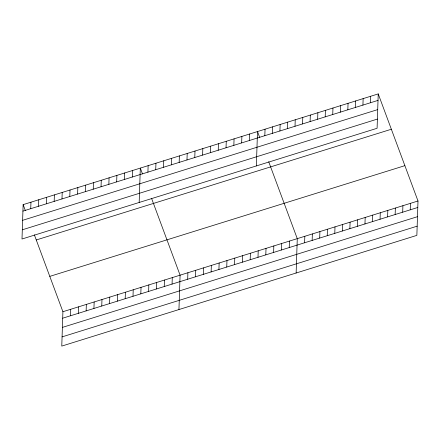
<?xml version="1.0" encoding="UTF-8"?>
<svg xmlns="http://www.w3.org/2000/svg" width="440" height="440" viewBox="0 0 440 440"><rect width="100%" height="100%" fill="white"/><g stroke="black" fill="none" stroke-linecap="round" stroke-linejoin="round"><path stroke-width="0.66" d="M23.139 204.633L22 239.008L377.091 128.282L378.23 93.907L23.139 204.633L25.289 210.413M30.74 208.681L30.954 202.197M38.55 206.245L38.764 199.76M46.36 203.808L46.574 197.323M54.175 201.372L54.39 194.887M61.985 198.941L62.2 192.451M34.353 234.828L62.909 311.718L61.771 346.093L416.861 235.367L418 200.992L378.23 93.907M69.795 196.504L70.015 190.014M70.505 315.766L70.719 309.282M77.611 194.068L77.825 187.583M78.32 313.33L78.535 306.845M85.421 191.631L85.635 185.147M86.13 310.893L86.345 304.409M93.231 189.195L93.451 182.71M93.94 308.457L94.155 301.972M101.046 186.758L101.261 180.274M101.755 306.02L101.97 299.536M108.856 184.322L109.071 177.837M109.566 303.584L109.78 297.099M116.672 181.885L116.886 175.401M117.376 301.152L117.596 294.663M124.482 179.448L124.696 172.964M125.191 298.716L125.406 292.232M132.292 177.012L132.506 170.528M133.001 296.28L133.216 289.795M139.178 202.472L140.322 168.091L142.466 173.877M140.816 293.843L141.031 287.359M147.917 172.145L148.132 165.655M148.627 291.407L148.841 284.922M155.727 169.708L155.947 163.224M156.437 288.97L156.651 282.486M163.543 167.272L163.757 160.787M164.252 286.534L164.466 280.049M171.353 164.835L171.567 158.351M172.062 284.097L172.277 277.613M179.168 162.399L179.382 155.914M178.948 309.551L180.087 275.176L151.536 198.292M186.978 159.962L187.193 153.478M187.688 279.23L187.902 272.74M194.788 157.526L195.003 151.041M195.498 276.793L195.712 270.303M202.604 155.089L202.818 148.605M203.308 274.357L203.528 267.872M210.413 152.653L210.628 146.168M211.123 271.92L211.338 265.436M218.224 150.222L218.438 143.732M218.933 269.484L219.148 262.999M226.039 147.785L226.254 141.301M226.749 267.047L226.963 260.562M233.849 145.349L234.064 138.864M234.559 264.611L234.773 258.126M241.659 142.912L241.879 136.428M242.369 262.174L242.583 255.69M249.475 140.476L249.689 133.991M250.184 259.738L250.399 253.253M256.361 165.93L257.499 131.555L259.649 137.335M257.994 257.301L258.209 250.817M264.831 135.685L265.045 129.201M265.804 254.87L266.019 248.38M272.377 133.337L272.591 126.847M273.62 252.434L273.834 245.944M279.923 130.983L280.137 124.498M281.43 249.997L281.644 243.513M287.469 128.629L287.683 122.144M289.24 247.561L289.459 241.076M295.014 126.275L295.229 119.79M296.131 273.014L297.27 238.639L268.714 161.75M302.561 123.921L302.775 117.436M304.601 242.77L304.816 236.286M310.107 121.572L310.321 115.082M312.147 240.416L312.361 233.931M317.652 119.218L317.867 112.734M319.693 238.068L319.908 231.578M325.199 116.864L325.413 110.38M327.239 235.714L327.454 229.229M332.745 114.51L332.959 108.026M334.785 233.36L335 226.875M340.291 112.156L340.505 105.672M342.326 231.006L342.546 224.521M347.831 109.808L348.051 103.318M349.872 228.652L350.091 222.167M355.377 107.454L355.597 100.969M357.418 226.303L357.632 219.813M362.923 105.1L363.138 98.615M364.964 223.949L365.178 217.465M370.469 102.746L370.684 96.261M372.51 221.595L372.724 215.111M380.056 219.241L380.27 212.757M387.602 216.887L387.816 210.403M395.148 214.539L395.362 208.049M402.694 212.185L402.908 205.7M410.24 209.831L410.454 203.346M22.924 211.118L378.015 100.392M22.622 220.319L377.713 109.599M22.308 229.806L377.399 119.081M36.262 239.971L391.353 129.245M49.786 276.381L404.877 165.655M62.909 311.718L418 200.992M62.695 318.202L417.786 207.477M62.387 327.404L417.478 216.684M62.073 336.886L417.164 226.166"/></g></svg>
